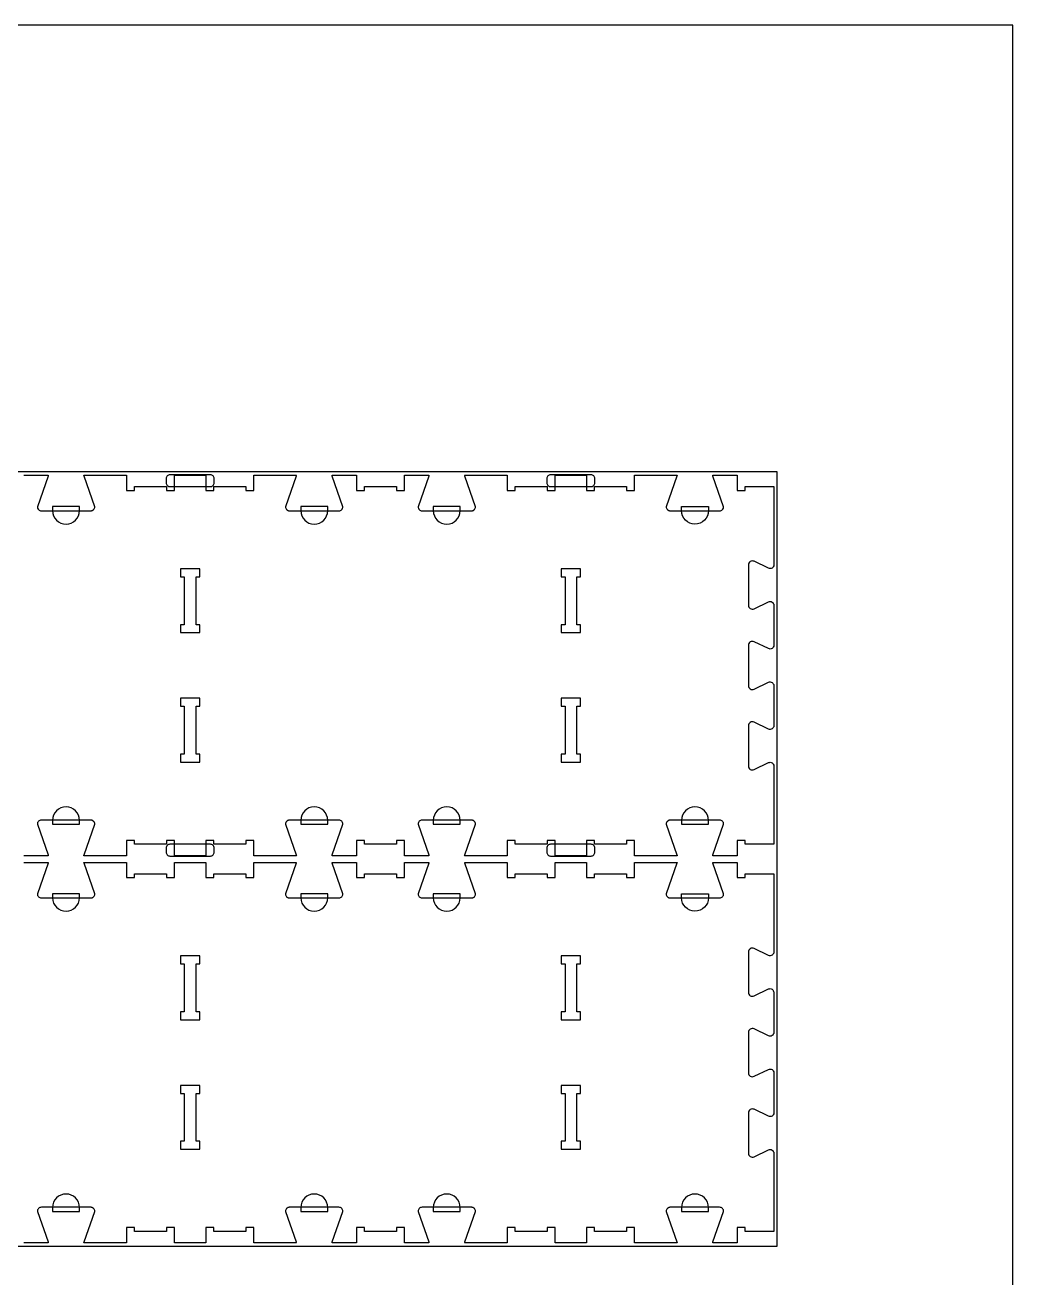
# Model space of a CAD drawing. Extents: x 0 to 4485, y 0 to 10771.
# Drawn here: x 1627 to 3183, y 5619 to 7593 of the extents above; entities that cross this region are included whole.
import ezdxf

# ---------------------------------------------------------------- set-up
doc = ezdxf.new("R2010")
doc.units = 0
for name, color, linetype in [('0_SHEET_SPRUCEPLY_2440X122', 1, 'CONTINUOUS'), ('3_ANYTOOL_CUTTHROUGH_INSID', 4, 'CONTINUOUS'), ('4_ANYTOOL_CUTTHROUGH_OUTSI', 5, 'CONTINUOUS'), ('5_ANYTOOL_HALF_MILL_9MM_IN', 3, 'CONTINUOUS'), ('DONOTCUT', 7, 'CONTINUOUS')]:
    doc.layers.add(name, color=color, linetype=linetype)

msp = doc.modelspace()

# ---------------------------------------------------------------- linework, layer by layer
at = {"layer": '0_SHEET_SPRUCEPLY_2440X122'}
msp.add_lwpolyline([(371.7, 6889.4), (371.7, 5669.4), (2811.7, 5669.4), (2811.7, 6889.4)], close=True, dxfattribs=at)
at = {"layer": '3_ANYTOOL_CUTTHROUGH_INSID', "color": 4}
for points in [[(1871.5, 6736.4), (1871.5, 6724.2), (1877.5, 6724.2), (1877.5, 6648.7), (1871.5, 6648.7), (1871.5, 6636.2), (1902, 6636.2), (1902, 6648.7), (1896, 6648.7), (1896, 6724.2), (1902, 6724.2), (1902, 6736.7), (1871.5, 6736.7)], [(2471.5, 6736.4), (2471.5, 6724.2), (2477.5, 6724.2), (2477.5, 6648.7), (2471.5, 6648.7), (2471.5, 6636.2), (2502, 6636.2), (2502, 6648.7), (2496, 6648.7), (2496, 6724.2), (2502, 6724.2), (2502, 6736.7), (2471.5, 6736.7)], [(1902, 6432.4), (1902, 6444.7), (1896, 6444.7), (1896, 6520.2), (1902, 6520.2), (1902, 6532.7), (1871.5, 6532.7), (1871.5, 6520.2), (1877.5, 6520.2), (1877.5, 6444.7), (1871.5, 6444.7), (1871.5, 6432.2), (1902, 6432.2)], [(2502, 6432.4), (2502, 6444.7), (2496, 6444.7), (2496, 6520.2), (2502, 6520.2), (2502, 6532.7), (2471.5, 6532.7), (2471.5, 6520.2), (2477.5, 6520.2), (2477.5, 6444.7), (2471.5, 6444.7), (2471.5, 6432.2), (2502, 6432.2)], [(1901.7, 6126.7), (1871.5, 6126.7), (1871.5, 6114.2), (1877.5, 6114.2), (1877.5, 6038.7), (1871.5, 6038.7), (1871.5, 6026.2), (1902, 6026.2), (1902, 6038.7), (1896, 6038.7), (1896, 6114.2), (1902, 6114.2), (1902, 6126.7)], [(2501.7, 6126.7), (2471.5, 6126.7), (2471.5, 6114.2), (2477.5, 6114.2), (2477.5, 6038.7), (2471.5, 6038.7), (2471.5, 6026.2), (2502, 6026.2), (2502, 6038.7), (2496, 6038.7), (2496, 6114.2), (2502, 6114.2), (2502, 6126.7)], [(1871.7, 5822.2), (1902, 5822.2), (1902, 5834.7), (1896, 5834.7), (1896, 5910.2), (1902, 5910.2), (1902, 5922.7), (1871.5, 5922.7), (1871.5, 5910.2), (1877.5, 5910.2), (1877.5, 5834.7), (1871.5, 5834.7), (1871.5, 5822.2)], [(2471.7, 5822.2), (2502, 5822.2), (2502, 5834.7), (2496, 5834.7), (2496, 5910.2), (2502, 5910.2), (2502, 5922.7), (2471.5, 5922.7), (2471.5, 5910.2), (2477.5, 5910.2), (2477.5, 5834.7), (2471.5, 5834.7), (2471.5, 5822.2)]]:
    msp.add_lwpolyline(points, close=True, dxfattribs=at)
at = {"layer": '4_ANYTOOL_CUTTHROUGH_OUTSI', "color": 5}
for points in [[(1624.5, 6884.2), (1663.1, 6884.2), (1663.1, 6884.2, -0.061485), (1662.8, 6882.8), (1645.9, 6834.5), (1645.9, 6834.5), (1645.9, 6834.4), (1645.9, 6834.4, 0.414214), (1652.2, 6828.2), (1730.2, 6828.2), (1730.3, 6828.2), (1730.5, 6828.2), (1730.6, 6828.2), (1730.8, 6828.2), (1730.9, 6828.2), (1731.1, 6828.2), (1731.2, 6828.3), (1731.4, 6828.3), (1731.5, 6828.3), (1731.7, 6828.4), (1731.8, 6828.4), (1732, 6828.4), (1732.1, 6828.5), (1732.3, 6828.5), (1732.4, 6828.6), (1732.5, 6828.6), (1732.7, 6828.7), (1732.8, 6828.8), (1733, 6828.8), (1733.1, 6828.9), (1733.2, 6829), (1733.4, 6829.1), (1733.5, 6829.1), (1733.6, 6829.2), (1733.8, 6829.3), (1733.9, 6829.4), (1734, 6829.5), (1734.1, 6829.6), (1734.2, 6829.7), (1734.4, 6829.8), (1734.5, 6829.9), (1734.6, 6830, 0.198912), (1736.4, 6834.4), (1736.4, 6834.5), (1736.4, 6834.5), (1719.5, 6882.8), (1719.5, 6882.8, -0.061485), (1719.3, 6884.2), (1786.5, 6884.2), (1786.5, 6860.2), (1799, 6860.2), (1799, 6866.2), (1849.5, 6866.2), (1849.5, 6860.2), (1862, 6860.2), (1862, 6884.2), (1911.5, 6884.2), (1911.5, 6860.2), (1924, 6860.2), (1924, 6866.2), (1974.5, 6866.2), (1974.5, 6860.2), (1987, 6860.2), (1987, 6884.2), (2054.1, 6884.2), (2054.1, 6884.2, -0.061485), (2053.9, 6882.8), (2037, 6834.5), (2037, 6834.5), (2037, 6834.4), (2037, 6834.4, 0.198912), (2038.8, 6830), (2038.9, 6829.9), (2039, 6829.8), (2039.2, 6829.7), (2039.3, 6829.6), (2039.4, 6829.5), (2039.5, 6829.4), (2039.6, 6829.3), (2039.8, 6829.2), (2039.9, 6829.1), (2040, 6829.1), (2040.2, 6829), (2040.3, 6828.9), (2040.4, 6828.8), (2040.6, 6828.8), (2040.7, 6828.7), (2040.9, 6828.6), (2041, 6828.6), (2041.1, 6828.5), (2041.3, 6828.5), (2041.4, 6828.4), (2041.6, 6828.4), (2041.7, 6828.4), (2041.9, 6828.3), (2042, 6828.3), (2042.2, 6828.3), (2042.3, 6828.2), (2042.5, 6828.2), (2042.6, 6828.2), (2042.8, 6828.2), (2042.9, 6828.2), (2043.1, 6828.2), (2043.2, 6828.2), (2121.2, 6828.2, 0.414214), (2127.5, 6834.4), (2127.5, 6834.5), (2127.5, 6834.5), (2110.6, 6882.8), (2110.6, 6882.8, -0.061485), (2110.4, 6884.2), (2149, 6884.2), (2149, 6860.4), (2149, 6860.2), (2161.5, 6860.2), (2161.5, 6866.2), (2212, 6866.2), (2212, 6860.2), (2224.5, 6860.2), (2224.5, 6884.2), (2263.1, 6884.2), (2263.1, 6884.2, -0.061485), (2262.8, 6882.8), (2245.9, 6834.5), (2245.9, 6834.5), (2245.9, 6834.4), (2245.9, 6834.4, 0.414214), (2252.2, 6828.2), (2330.2, 6828.2), (2330.3, 6828.2), (2330.5, 6828.2), (2330.6, 6828.2), (2330.8, 6828.2), (2330.9, 6828.2), (2331.1, 6828.2), (2331.2, 6828.3), (2331.4, 6828.3), (2331.5, 6828.3), (2331.7, 6828.4), (2331.8, 6828.4), (2332, 6828.4), (2332.1, 6828.5), (2332.3, 6828.5), (2332.4, 6828.6), (2332.5, 6828.6), (2332.7, 6828.7), (2332.8, 6828.8), (2333, 6828.8), (2333.1, 6828.9), (2333.2, 6829), (2333.4, 6829.1), (2333.5, 6829.1), (2333.6, 6829.2), (2333.8, 6829.3), (2333.9, 6829.4), (2334, 6829.5), (2334.1, 6829.6), (2334.2, 6829.7), (2334.4, 6829.8), (2334.5, 6829.9), (2334.6, 6830, 0.198912), (2336.4, 6834.4), (2336.4, 6834.5), (2336.4, 6834.5), (2319.5, 6882.8), (2319.5, 6882.8, -0.061485), (2319.3, 6884.2), (2386.5, 6884.2), (2386.5, 6860.2), (2399, 6860.2), (2399, 6866.2), (2449.5, 6866.2), (2449.5, 6860.2), (2462, 6860.2), (2462, 6884.2), (2511.5, 6884.2), (2511.5, 6860.2), (2524, 6860.2), (2524, 6866.2), (2574.5, 6866.2), (2574.5, 6860.2), (2587, 6860.2), (2587, 6884.2), (2636.7, 6884.2), (2654.1, 6884.2), (2654.1, 6884.2, -0.061486), (2653.9, 6882.8), (2637, 6834.5), (2637, 6834.5), (2637, 6834.4), (2637, 6834.4, 0.198912), (2638.8, 6830), (2638.9, 6829.9), (2639, 6829.8), (2639.2, 6829.7), (2639.3, 6829.6), (2639.4, 6829.5), (2639.5, 6829.4), (2639.6, 6829.3), (2639.8, 6829.2), (2639.9, 6829.1), (2640, 6829.1), (2640.2, 6829), (2640.3, 6828.9), (2640.4, 6828.8), (2640.6, 6828.8), (2640.7, 6828.7), (2640.9, 6828.6), (2641, 6828.6), (2641.1, 6828.5), (2641.3, 6828.5), (2641.4, 6828.4), (2641.6, 6828.4), (2641.7, 6828.4), (2641.9, 6828.3), (2642, 6828.3), (2642.2, 6828.3), (2642.3, 6828.2), (2642.5, 6828.2), (2642.6, 6828.2), (2642.8, 6828.2), (2642.9, 6828.2), (2643.1, 6828.2), (2643.2, 6828.2), (2721.2, 6828.2, 0.414214), (2727.5, 6834.4), (2727.5, 6834.5), (2727.5, 6834.5), (2710.6, 6882.8), (2710.6, 6882.8, -0.061485), (2710.4, 6884.2), (2749, 6884.2), (2749, 6860.2), (2761.5, 6860.2), (2761.5, 6866.2), (2806.5, 6866.2), (2806.5, 6742.8), (2806.5, 6742.8, -0.257375), (2803.8, 6737.9, -0.257375), (2798.2, 6737.6), (2775.4, 6748.5, 0.551268), (2766.5, 6742.8), (2766.5, 6679.4, 0.257375), (2769.4, 6674.1, 0.257375), (2775.4, 6673.8), (2798.2, 6684.7, -0.551268), (2806.5, 6679.5), (2806.5, 6616.1, -0.551268), (2798.2, 6610.9), (2775.4, 6621.8, 0.551268), (2766.5, 6616.1), (2766.5, 6552.7, 0.257375), (2769.4, 6547.4, 0.257375), (2775.4, 6547.1), (2798.2, 6558, -0.551268), (2806.5, 6552.8), (2806.5, 6489.4, -0.551268), (2798.2, 6484.2), (2775.4, 6495.1, 0.551268), (2766.5, 6489.4), (2766.5, 6426, 0.257375), (2769.4, 6420.7, 0.257375), (2775.4, 6420.4), (2798.2, 6431.3, -0.551268), (2806.5, 6426.1), (2806.5, 6302.7), (2761.5, 6302.7), (2761.5, 6308.7), (2749, 6308.7), (2749, 6284.7), (2710.4, 6284.7), (2710.4, 6284.7, -0.061485), (2710.6, 6286.1), (2727.5, 6334.3), (2727.5, 6334.4), (2727.5, 6334.4), (2727.5, 6334.4, 0.414214), (2721.2, 6340.7), (2643.2, 6340.7), (2643.1, 6340.7), (2642.9, 6340.7), (2642.8, 6340.7), (2642.6, 6340.6), (2642.5, 6340.6), (2642.3, 6340.6), (2642.2, 6340.6), (2642, 6340.6), (2641.9, 6340.5), (2641.7, 6340.5), (2641.6, 6340.4), (2641.4, 6340.4), (2641.3, 6340.4), (2641.1, 6340.3), (2641, 6340.3), (2640.9, 6340.2), (2640.7, 6340.1), (2640.6, 6340.1), (2640.4, 6340), (2640.3, 6339.9), (2640.2, 6339.9), (2640, 6339.8), (2639.9, 6339.7), (2639.8, 6339.6), (2639.6, 6339.5), (2639.5, 6339.4), (2639.4, 6339.3), (2639.3, 6339.2), (2639.2, 6339.1), (2639, 6339), (2638.9, 6338.9), (2638.8, 6338.8, 0.198912), (2637, 6334.4), (2637, 6334.4), (2637, 6334.3), (2653.9, 6286.1), (2653.9, 6286.1, -0.061485), (2654.1, 6284.7), (2636.7, 6284.7), (2587, 6284.7), (2587, 6308.7), (2574.5, 6308.7), (2574.5, 6302.7), (2524, 6302.7), (2524, 6308.7), (2511.5, 6308.7), (2511.5, 6284.7), (2462, 6284.7), (2462, 6308.7), (2461.7, 6308.7), (2449.5, 6308.7), (2449.5, 6302.7), (2399, 6302.7), (2399, 6308.7), (2386.5, 6308.7), (2386.5, 6284.7), (2336.7, 6284.7), (2319.3, 6284.7), (2319.3, 6284.7, -0.061485), (2319.5, 6286.1), (2336.4, 6334.3), (2336.4, 6334.4), (2336.4, 6334.4), (2336.4, 6334.4, 0.198912), (2334.6, 6338.8), (2334.5, 6338.9), (2334.4, 6339), (2334.2, 6339.1), (2334.1, 6339.2), (2334, 6339.3), (2333.9, 6339.4), (2333.8, 6339.5), (2333.6, 6339.6), (2333.5, 6339.7), (2333.4, 6339.8), (2333.2, 6339.9), (2333.1, 6339.9), (2333, 6340), (2332.8, 6340.1), (2332.7, 6340.1), (2332.5, 6340.2), (2332.4, 6340.3), (2332.3, 6340.3), (2332.1, 6340.4), (2332, 6340.4), (2331.8, 6340.4), (2331.7, 6340.5), (2331.5, 6340.5), (2331.4, 6340.6), (2331.2, 6340.6), (2331.1, 6340.6), (2330.9, 6340.6), (2330.8, 6340.6), (2330.6, 6340.7), (2330.5, 6340.7), (2330.3, 6340.7), (2330.2, 6340.7), (2252.2, 6340.7, 0.414214), (2245.9, 6334.4), (2245.9, 6334.4), (2245.9, 6334.3), (2262.8, 6286.1), (2262.8, 6286.1, -0.061485), (2263.1, 6284.7), (2224.5, 6284.7), (2224.5, 6308.7), (2212, 6308.7), (2212, 6302.7), (2161.5, 6302.7), (2161.5, 6308.7), (2149, 6308.7), (2149, 6284.7), (2110.4, 6284.7), (2110.4, 6284.7, -0.061485), (2110.6, 6286.1), (2127.5, 6334.3), (2127.5, 6334.4), (2127.5, 6334.4), (2127.5, 6334.4, 0.414214), (2121.2, 6340.7), (2043.2, 6340.7), (2043.1, 6340.7), (2042.9, 6340.7), (2042.8, 6340.7), (2042.6, 6340.6), (2042.5, 6340.6), (2042.3, 6340.6), (2042.2, 6340.6), (2042, 6340.6), (2041.9, 6340.5), (2041.7, 6340.5), (2041.6, 6340.4), (2041.4, 6340.4), (2041.3, 6340.4), (2041.1, 6340.3), (2041, 6340.3), (2040.9, 6340.2), (2040.7, 6340.1), (2040.6, 6340.1), (2040.4, 6340), (2040.3, 6339.9), (2040.2, 6339.9), (2040, 6339.8), (2039.9, 6339.7), (2039.8, 6339.6), (2039.6, 6339.5), (2039.5, 6339.4), (2039.4, 6339.3), (2039.3, 6339.2), (2039.2, 6339.1), (2039, 6339), (2038.9, 6338.9), (2038.8, 6338.8, 0.198912), (2037, 6334.4), (2037, 6334.4), (2037, 6334.3), (2037, 6334.3), (2053.9, 6286.1, -0.061485), (2054.1, 6284.7), (2036.7, 6284.7), (1987, 6284.7), (1987, 6308.7), (1974.5, 6308.7), (1974.5, 6302.7), (1924, 6302.7), (1924, 6308.7), (1911.5, 6308.7), (1911.5, 6284.7), (1862, 6284.7), (1862, 6308.7), (1861.7, 6308.7), (1849.5, 6308.7), (1849.5, 6302.7), (1799, 6302.7), (1799, 6308.7), (1786.5, 6308.7), (1786.5, 6284.7), (1736.7, 6284.7), (1719.3, 6284.7), (1719.3, 6284.7, -0.061485), (1719.5, 6286.1), (1736.4, 6334.3), (1736.4, 6334.4), (1736.4, 6334.4), (1736.4, 6334.4, 0.198912), (1734.6, 6338.8), (1734.5, 6338.9), (1734.4, 6339), (1734.2, 6339.1), (1734.1, 6339.2), (1734, 6339.3), (1733.9, 6339.4), (1733.8, 6339.5), (1733.6, 6339.6), (1733.5, 6339.7), (1733.4, 6339.8), (1733.2, 6339.9), (1733.1, 6339.9), (1733, 6340), (1732.8, 6340.1), (1732.7, 6340.1), (1732.5, 6340.2), (1732.4, 6340.3), (1732.3, 6340.3), (1732.1, 6340.4), (1732, 6340.4), (1731.8, 6340.4), (1731.7, 6340.5), (1731.5, 6340.5), (1731.4, 6340.6), (1731.2, 6340.6), (1731.1, 6340.6), (1730.9, 6340.6), (1730.8, 6340.6), (1730.6, 6340.7), (1730.5, 6340.7), (1730.3, 6340.7), (1730.2, 6340.7), (1652.2, 6340.7, 0.414214), (1645.9, 6334.4), (1645.9, 6334.4), (1645.9, 6334.3), (1662.8, 6286.1), (1662.8, 6286.1, -0.061485), (1663.1, 6284.7), (1624.5, 6284.7)], [(1624.5, 6274.2), (1663.1, 6274.2), (1663.1, 6274.2, -0.061485), (1662.8, 6272.8), (1645.9, 6224.5), (1645.9, 6224.5), (1645.9, 6224.4), (1645.9, 6224.4, 0.414214), (1652.2, 6218.2), (1730.2, 6218.2), (1730.3, 6218.2), (1730.5, 6218.2), (1730.6, 6218.2), (1730.8, 6218.2), (1730.9, 6218.2), (1731.1, 6218.2), (1731.2, 6218.3), (1731.4, 6218.3), (1731.5, 6218.3), (1731.7, 6218.4), (1731.8, 6218.4), (1732, 6218.4), (1732.1, 6218.5), (1732.3, 6218.5), (1732.4, 6218.6), (1732.5, 6218.6), (1732.7, 6218.7), (1732.8, 6218.8), (1733, 6218.8), (1733.1, 6218.9), (1733.2, 6219), (1733.4, 6219.1), (1733.5, 6219.1), (1733.6, 6219.2), (1733.8, 6219.3), (1733.9, 6219.4), (1734, 6219.5), (1734.1, 6219.6), (1734.2, 6219.7), (1734.4, 6219.8), (1734.5, 6219.9), (1734.6, 6220, 0.198912), (1736.4, 6224.4), (1736.4, 6224.5), (1736.4, 6224.5), (1719.5, 6272.8), (1719.5, 6272.8, -0.061485), (1719.3, 6274.2), (1786.5, 6274.2), (1786.5, 6250.2), (1799, 6250.2), (1799, 6256.2), (1849.5, 6256.2), (1849.5, 6250.2), (1862, 6250.2), (1862, 6274.2), (1911.5, 6274.2), (1911.5, 6250.2), (1911.7, 6250.2), (1924, 6250.2), (1924, 6256.2), (1974.5, 6256.2), (1974.5, 6250.2), (1987, 6250.2), (1987, 6274.2), (2054.1, 6274.2), (2054.1, 6274.2, -0.061485), (2053.9, 6272.8), (2037, 6224.5), (2037, 6224.5), (2037, 6224.4), (2037, 6224.4, 0.198912), (2038.8, 6220), (2038.9, 6219.9), (2039, 6219.8), (2039.2, 6219.7), (2039.3, 6219.6), (2039.4, 6219.5), (2039.5, 6219.4), (2039.6, 6219.3), (2039.8, 6219.2), (2039.9, 6219.1), (2040, 6219.1), (2040.2, 6219), (2040.3, 6218.9), (2040.4, 6218.8), (2040.6, 6218.8), (2040.7, 6218.7), (2040.9, 6218.6), (2041, 6218.6), (2041.1, 6218.5), (2041.3, 6218.5), (2041.4, 6218.4), (2041.6, 6218.4), (2041.7, 6218.4), (2041.9, 6218.3), (2042, 6218.3), (2042.2, 6218.3), (2042.3, 6218.2), (2042.5, 6218.2), (2042.6, 6218.2), (2042.8, 6218.2), (2042.9, 6218.2), (2043.1, 6218.2), (2043.2, 6218.2), (2121.2, 6218.2, 0.414214), (2127.5, 6224.4), (2127.5, 6224.5), (2127.5, 6224.5), (2110.6, 6272.8), (2110.6, 6272.8, -0.061485), (2110.4, 6274.2), (2149, 6274.2), (2149, 6250.2), (2161.5, 6250.2), (2161.5, 6256.2), (2212, 6256.2), (2212, 6250.2), (2224.5, 6250.2), (2224.5, 6274.2), (2263.1, 6274.2), (2263.1, 6274.2, -0.061485), (2262.8, 6272.8), (2245.9, 6224.5), (2245.9, 6224.5), (2245.9, 6224.4), (2245.9, 6224.4, 0.414214), (2252.2, 6218.2), (2330.2, 6218.2), (2330.3, 6218.2), (2330.5, 6218.2), (2330.6, 6218.2), (2330.8, 6218.2), (2330.9, 6218.2), (2331.1, 6218.2), (2331.2, 6218.3), (2331.4, 6218.3), (2331.5, 6218.3), (2331.7, 6218.4), (2331.8, 6218.4), (2332, 6218.4), (2332.1, 6218.5), (2332.3, 6218.5), (2332.4, 6218.6), (2332.5, 6218.6), (2332.7, 6218.7), (2332.8, 6218.8), (2333, 6218.8), (2333.1, 6218.9), (2333.2, 6219), (2333.4, 6219.1), (2333.5, 6219.1), (2333.6, 6219.2), (2333.8, 6219.3), (2333.9, 6219.4), (2334, 6219.5), (2334.1, 6219.6), (2334.2, 6219.7), (2334.4, 6219.8), (2334.5, 6219.9), (2334.6, 6220, 0.198912), (2336.4, 6224.4), (2336.4, 6224.5), (2336.4, 6224.5), (2319.5, 6272.8), (2319.5, 6272.8, -0.061485), (2319.3, 6274.2), (2386.5, 6274.2), (2386.5, 6250.2), (2399, 6250.2), (2399, 6256.2), (2449.5, 6256.2), (2449.5, 6250.2), (2462, 6250.2), (2462, 6274.2), (2511.5, 6274.2), (2511.5, 6250.2), (2511.7, 6250.2), (2524, 6250.2), (2524, 6256.2), (2574.5, 6256.2), (2574.5, 6250.2), (2587, 6250.2), (2587, 6274.2), (2636.7, 6274.2), (2654.1, 6274.2), (2654.1, 6274.2, -0.061485), (2653.9, 6272.8), (2637, 6224.5), (2637, 6224.5), (2637, 6224.4), (2637, 6224.4, 0.198912), (2638.8, 6220), (2638.9, 6219.9), (2639, 6219.8), (2639.2, 6219.7), (2639.3, 6219.6), (2639.4, 6219.5), (2639.5, 6219.4), (2639.6, 6219.3), (2639.8, 6219.2), (2639.9, 6219.1), (2640, 6219.1), (2640.2, 6219), (2640.3, 6218.9), (2640.4, 6218.8), (2640.6, 6218.8), (2640.7, 6218.7), (2640.9, 6218.6), (2641, 6218.6), (2641.1, 6218.5), (2641.3, 6218.5), (2641.4, 6218.4), (2641.6, 6218.4), (2641.7, 6218.4), (2641.9, 6218.3), (2642, 6218.3), (2642.2, 6218.3), (2642.3, 6218.2), (2642.5, 6218.2), (2642.6, 6218.2), (2642.8, 6218.2), (2642.9, 6218.2), (2643.1, 6218.2), (2643.2, 6218.2), (2721.2, 6218.2, 0.414214), (2727.5, 6224.4), (2727.5, 6224.5), (2727.5, 6224.5), (2710.6, 6272.8), (2710.6, 6272.8, -0.061485), (2710.4, 6274.2), (2749, 6274.2), (2749, 6250.2), (2761.5, 6250.2), (2761.5, 6256.2), (2806.5, 6256.2), (2806.5, 6132.8), (2806.5, 6132.8, -0.257375), (2803.8, 6127.9, -0.257375), (2798.2, 6127.6), (2775.4, 6138.5, 0.257375), (2769.4, 6138.1, 0.257375), (2766.5, 6132.8), (2766.5, 6069.4, 0.257375), (2769.4, 6064.1, 0.257375), (2775.4, 6063.8), (2798.2, 6074.7, -0.257375), (2803.8, 6074.3, -0.257375), (2806.5, 6069.5), (2806.5, 6006.1, -0.551268), (2798.2, 6000.9), (2775.4, 6011.8, 0.551268), (2766.5, 6006.1), (2766.5, 5942.7, 0.257375), (2769.4, 5937.4, 0.257375), (2775.4, 5937.1), (2798.2, 5948, -0.551268), (2806.5, 5942.8), (2806.5, 5879.4, -0.257375), (2803.8, 5874.5, -0.257375), (2798.2, 5874.2), (2775.4, 5885.1, 0.551268), (2766.5, 5879.4), (2766.5, 5816, 0.257375), (2769.4, 5810.7, 0.257375), (2775.4, 5810.4), (2798.2, 5821.3, -0.551268), (2806.5, 5816.1), (2806.5, 5692.7), (2761.5, 5692.7), (2761.5, 5698.7), (2749.2, 5698.7), (2749, 5698.7), (2749, 5674.7), (2710.4, 5674.7), (2710.4, 5674.7, -0.061485), (2710.6, 5676.1), (2727.5, 5724.3), (2727.5, 5724.4), (2727.5, 5724.4), (2727.5, 5724.4, 0.414214), (2721.2, 5730.7), (2643.2, 5730.7), (2643.1, 5730.7), (2642.9, 5730.7), (2642.8, 5730.7), (2642.6, 5730.6), (2642.5, 5730.6), (2642.3, 5730.6), (2642.2, 5730.6), (2642, 5730.6), (2641.9, 5730.5), (2641.7, 5730.5), (2641.6, 5730.4), (2641.4, 5730.4), (2641.3, 5730.4), (2641.1, 5730.3), (2641, 5730.3), (2640.9, 5730.2), (2640.7, 5730.1), (2640.6, 5730.1), (2640.4, 5730), (2640.3, 5729.9), (2640.2, 5729.9), (2640, 5729.8), (2639.9, 5729.7), (2639.8, 5729.6), (2639.6, 5729.5), (2639.5, 5729.4), (2639.4, 5729.3), (2639.3, 5729.2), (2639.2, 5729.1), (2639, 5729), (2638.9, 5728.9), (2638.8, 5728.8, 0.198912), (2637, 5724.4), (2637, 5724.4), (2637, 5724.3), (2653.9, 5676.1), (2653.9, 5676.1, -0.061486), (2654.1, 5674.7), (2636.7, 5674.7), (2587, 5674.7), (2587, 5698.7), (2574.5, 5698.7), (2574.5, 5692.7), (2524, 5692.7), (2524, 5698.7), (2511.5, 5698.7), (2511.5, 5674.7), (2462, 5674.7), (2462, 5698.7), (2461.7, 5698.7), (2449.5, 5698.7), (2449.5, 5692.7), (2399, 5692.7), (2399, 5698.7), (2386.5, 5698.7), (2386.5, 5674.7), (2319.3, 5674.7), (2319.3, 5674.7, -0.061485), (2319.5, 5676.1), (2336.4, 5724.3), (2336.4, 5724.4), (2336.4, 5724.4), (2336.4, 5724.4, 0.198912), (2334.6, 5728.8), (2334.5, 5728.9), (2334.4, 5729), (2334.2, 5729.1), (2334.1, 5729.2), (2334, 5729.3), (2333.9, 5729.4), (2333.8, 5729.5), (2333.6, 5729.6), (2333.5, 5729.7), (2333.4, 5729.8), (2333.2, 5729.9), (2333.1, 5729.9), (2333, 5730), (2332.8, 5730.1), (2332.7, 5730.1), (2332.5, 5730.2), (2332.4, 5730.3), (2332.3, 5730.3), (2332.1, 5730.4), (2332, 5730.4), (2331.8, 5730.4), (2331.7, 5730.5), (2331.5, 5730.5), (2331.4, 5730.6), (2331.2, 5730.6), (2331.1, 5730.6), (2330.9, 5730.6), (2330.8, 5730.6), (2330.6, 5730.7), (2330.5, 5730.7), (2330.3, 5730.7), (2330.2, 5730.7), (2252.2, 5730.7, 0.414214), (2245.9, 5724.4), (2245.9, 5724.4), (2245.9, 5724.3), (2262.8, 5676.1), (2262.8, 5676.1, -0.061485), (2263.1, 5674.7), (2224.5, 5674.7), (2224.5, 5698.7), (2212, 5698.7), (2212, 5692.7), (2161.5, 5692.7), (2161.5, 5698.7), (2149, 5698.7), (2149, 5674.7), (2110.4, 5674.7), (2110.4, 5674.7, -0.061485), (2110.6, 5676.1), (2127.5, 5724.3), (2127.5, 5724.4), (2127.5, 5724.4), (2127.5, 5724.4, 0.414214), (2121.2, 5730.7), (2043.2, 5730.7), (2043.1, 5730.7), (2042.9, 5730.7), (2042.8, 5730.7), (2042.6, 5730.6), (2042.5, 5730.6), (2042.3, 5730.6), (2042.2, 5730.6), (2042, 5730.6), (2041.9, 5730.5), (2041.7, 5730.5), (2041.6, 5730.4), (2041.4, 5730.4), (2041.3, 5730.4), (2041.1, 5730.3), (2041, 5730.3), (2040.9, 5730.2), (2040.7, 5730.1), (2040.6, 5730.1), (2040.4, 5730), (2040.3, 5729.9), (2040.2, 5729.9), (2040, 5729.8), (2039.9, 5729.7), (2039.8, 5729.6), (2039.6, 5729.5), (2039.5, 5729.4), (2039.4, 5729.3), (2039.3, 5729.2), (2039.2, 5729.1), (2039, 5729), (2038.9, 5728.9), (2038.8, 5728.8, 0.198912), (2037, 5724.4), (2037, 5724.4), (2037, 5724.3), (2053.9, 5676.1), (2053.9, 5676.1, -0.061485), (2054.1, 5674.7), (1987, 5674.7), (1987, 5698.7), (1974.5, 5698.7), (1974.5, 5692.7), (1924, 5692.7), (1924, 5698.7), (1911.5, 5698.7), (1911.5, 5674.7), (1862, 5674.7), (1862, 5698.7), (1861.7, 5698.7), (1849.5, 5698.7), (1849.5, 5692.7), (1799, 5692.7), (1799, 5698.7), (1786.5, 5698.7), (1786.5, 5674.7), (1719.3, 5674.7), (1719.3, 5674.7, -0.061485), (1719.5, 5676.1), (1736.4, 5724.3), (1736.4, 5724.4), (1736.4, 5724.4), (1736.4, 5724.4, 0.198912), (1734.6, 5728.8), (1734.5, 5728.9), (1734.4, 5729), (1734.2, 5729.1), (1734.1, 5729.2), (1734, 5729.3), (1733.9, 5729.4), (1733.8, 5729.5), (1733.6, 5729.6), (1733.5, 5729.7), (1733.4, 5729.8), (1733.2, 5729.9), (1733.1, 5729.9), (1733, 5730), (1732.8, 5730.1), (1732.7, 5730.1), (1732.5, 5730.2), (1732.4, 5730.3), (1732.3, 5730.3), (1732.1, 5730.4), (1732, 5730.4), (1731.8, 5730.4), (1731.7, 5730.5), (1731.5, 5730.5), (1731.4, 5730.6), (1731.2, 5730.6), (1731.1, 5730.6), (1730.9, 5730.6), (1730.8, 5730.6), (1730.6, 5730.7), (1730.5, 5730.7), (1730.3, 5730.7), (1730.2, 5730.7), (1652.2, 5730.7, 0.414214), (1645.9, 5724.4), (1645.9, 5724.4), (1645.9, 5724.3), (1662.8, 5676.1), (1662.8, 5676.1, -0.061485), (1663.1, 5674.7), (1624.5, 5674.7)]]:
    msp.add_lwpolyline(points, format="xyb", dxfattribs=at)
at = {"layer": '5_ANYTOOL_HALF_MILL_9MM_IN'}
for points in [[(1854.8, 6884.7, 0.414214), (1848.8, 6878.7), (1848.8, 6872.2, 0.414214), (1854.8, 6866.2), (1918.6, 6866.2, 0.414214), (1924.6, 6872.2), (1924.6, 6878.7, 0.414214), (1918.6, 6884.7)], [(2454.8, 6884.7, 0.414214), (2448.8, 6878.7), (2448.8, 6872.2, 0.414214), (2454.8, 6866.2), (2518.6, 6866.2, 0.414214), (2524.6, 6872.2), (2524.6, 6878.7, 0.414214), (2518.6, 6884.7)], [(1669.9, 6828.4, 1), (1712.4, 6828.4), (1712.4, 6828.7), (1712.4, 6834.7), (1669.9, 6834.7), (1669.9, 6828.7), (1669.9, 6828.4)], [(2061, 6828.4, 1), (2103.5, 6828.4), (2103.5, 6828.7), (2103.5, 6834.7), (2061, 6834.7), (2061, 6828.7), (2061, 6828.4)], [(2269.9, 6828.4, 1), (2312.4, 6828.4), (2312.4, 6828.7), (2312.4, 6834.7), (2269.9, 6834.7), (2269.9, 6828.7), (2269.9, 6828.4)], [(2703.5, 6828.4, -1), (2661, 6828.4), (2661, 6828.7), (2661, 6834.7), (2703.5, 6834.7), (2703.5, 6828.7), (2703.5, 6828.4)], [(1712.4, 6340.4, 1), (1669.9, 6340.4), (1669.9, 6340.2), (1669.9, 6334.2), (1712.4, 6334.2), (1712.4, 6340.2), (1712.4, 6340.4)], [(2103.5, 6340.4, 1), (2061, 6340.4), (2061, 6340.2), (2061, 6334.2), (2103.5, 6334.2), (2103.5, 6340.2), (2103.5, 6340.4)], [(2312.4, 6340.4, 1), (2269.9, 6340.4), (2269.9, 6340.2), (2269.9, 6334.2), (2312.4, 6334.2), (2312.4, 6340.2), (2312.4, 6340.4)], [(2703.5, 6340.4, 1), (2661, 6340.4), (2661, 6340.2), (2661, 6334.2), (2703.5, 6334.2), (2703.5, 6340.2), (2703.5, 6340.4)], [(1854.8, 6302.7, 0.414214), (1848.8, 6296.7), (1848.8, 6290.2, 0.414214), (1854.8, 6284.2), (1918.6, 6284.2, 0.414214), (1924.6, 6290.2), (1924.6, 6296.7, 0.414214), (1918.6, 6302.7)], [(2454.8, 6302.7, 0.414214), (2448.8, 6296.7), (2448.8, 6290.2, 0.414214), (2454.8, 6284.2), (2518.6, 6284.2, 0.414214), (2524.6, 6290.2), (2524.6, 6296.7, 0.414214), (2518.6, 6302.7)], [(1669.9, 6218.4, 1), (1712.4, 6218.4), (1712.4, 6218.7), (1712.4, 6224.7), (1669.9, 6224.7), (1669.9, 6218.7), (1669.9, 6218.4)], [(2061, 6218.4, 1), (2103.5, 6218.4), (2103.5, 6218.7), (2103.5, 6224.7), (2061, 6224.7), (2061, 6218.7), (2061, 6218.4)], [(2269.9, 6218.4, 1), (2312.4, 6218.4), (2312.4, 6218.7), (2312.4, 6224.7), (2269.9, 6224.7), (2269.9, 6218.7), (2269.9, 6218.4)], [(2703.5, 6218.4, -1), (2661, 6218.4), (2661, 6218.7), (2661, 6224.7), (2703.5, 6224.7), (2703.5, 6218.7), (2703.5, 6218.4)], [(1712.4, 5730.4, 1), (1669.9, 5730.4), (1669.9, 5730.2), (1669.9, 5724.2), (1712.4, 5724.2), (1712.4, 5730.2), (1712.4, 5730.4)], [(2103.5, 5730.4, 1), (2061, 5730.4), (2061, 5730.2), (2061, 5724.2), (2103.5, 5724.2), (2103.5, 5730.2), (2103.5, 5730.4)], [(2312.4, 5730.4, 1), (2269.9, 5730.4), (2269.9, 5730.2), (2269.9, 5724.2), (2312.4, 5724.2), (2312.4, 5730.2), (2312.4, 5730.4)], [(2703.5, 5730.4, 1), (2661, 5730.4), (2661, 5730.2), (2661, 5724.2), (2703.5, 5724.2), (2703.5, 5730.2), (2703.5, 5730.4)]]:
    msp.add_lwpolyline(points, format="xyb", close=True, dxfattribs=at)
at = {"layer": 'DONOTCUT'}
msp.add_lwpolyline([(0, 0), (3183.4, 0), (3183.4, 7593.4), (0, 7593.4)], close=True, dxfattribs=at)

doc.saveas('drawing.dxf')
